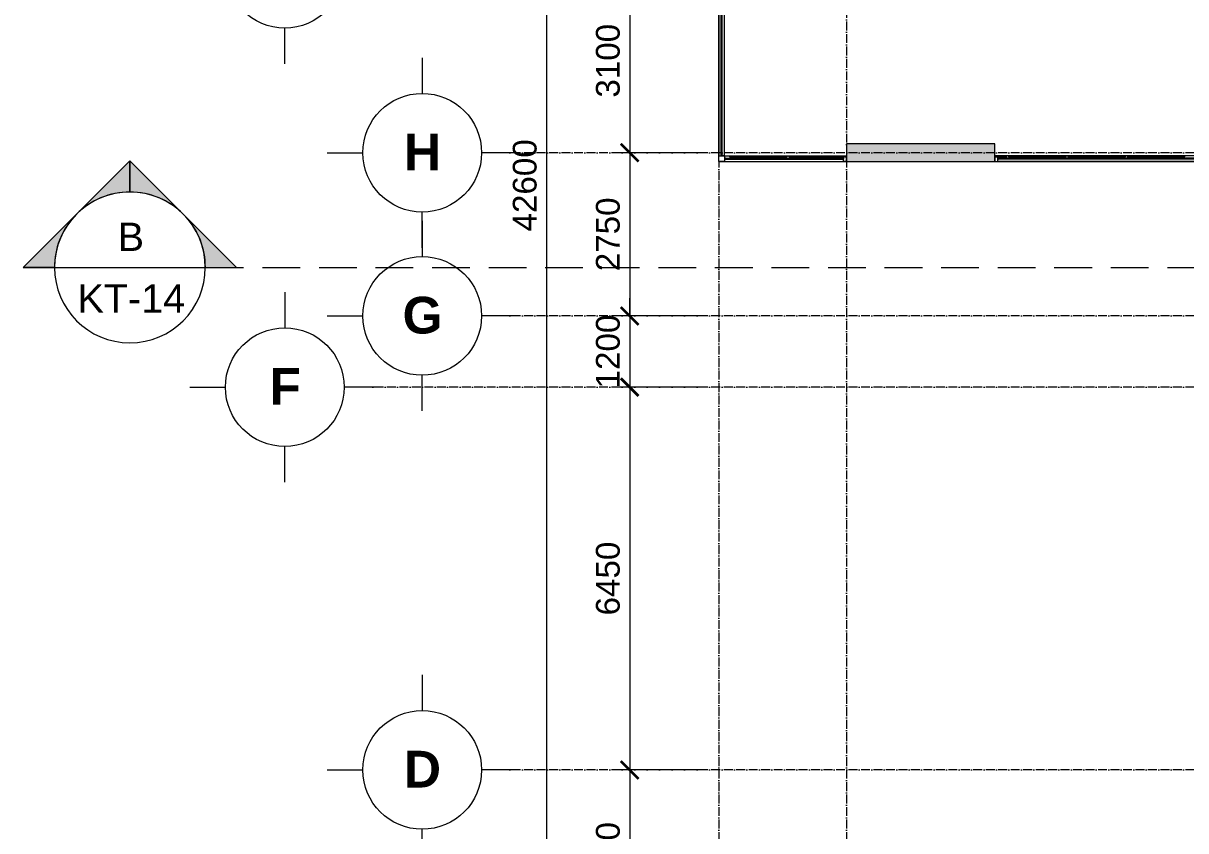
# Model space of a CAD drawing. Header units: millimetres. Extents: x -20211 to 105142, y -25405 to 48204.
# Drawn here: x -20211 to -634, y 10425 to 24032 of the extents above; entities that cross this region are included whole.
import ezdxf

# ---------------------------------------------------------------- set-up
doc = ezdxf.new("R2010")
doc.units = ezdxf.units.MM
doc.linetypes.add('Grid Line', pattern=[4.2, 3, -0.6, 0, -0.6])
doc.linetypes.add('HIDDEN2', pattern=[4.7625, 3.175, -1.5875])
doc.layers.get('Defpoints').update_dxf_attribs({"color": 230})
for name, color, linetype, lineweight in [('CUA', 31, 'Continuous', 9), ('DIM', 1, 'Continuous', 5), ('G-ANNO-SYMB', 111, 'Continuous', 5), ('KH', 6, 'Continuous', 5), ('KI-HIEU-1', 151, 'Continuous', 9), ('KINH', 152, 'Continuous', 5), ('NET-CAT', 3, 'Continuous', 15), ('NET-THAY', 2, 'Continuous', 9), ('TRUC', 225, 'Continuous', 5), ('X-COT HAM$0$LC.HA', 8, 'Continuous', 9)]:
    doc.layers.add(name, color=color, linetype=linetype, lineweight=lineweight)
doc.styles.add('Arial', font='arial_0.ttf', dxfattribs={"height": 476.25})
doc.styles.add('Arial_B', font='arialbd_0.ttf', dxfattribs={"height": 619.047619})
doc.styles.add('TA1', font='arial_0.ttf')
doc.dimstyles.new('D_200_KTx2', dxfattribs={"dimtxt": 400, "dimasz": 300, "dimexe": 300, "dimexo": 300, "dimgap": 160, "dimtad": 1, "dimdec": 0, "dimzin": 9, "dimtxsty": 'TA1', "dimblk": 'ARCHTICK', "dimcen": 1, "dimdle": 300, "dimclrd": 256, "dimclre": 256, "dimclrt": 7, "dimadec": 0, "dimazin": 0, "dimtfac": 1, "dimtdec": 0, "dimtix": 1, "dimtmove": 1, "dimatfit": 3, "dimldrblk": 'ARCHTICK', "dimfxl": 0, "dimtolj": 1, "dimtzin": 0, "dimlwd": -1, "dimlwe": -1, "dimarcsym": 0})

# ---------------------------------------------------------------- blocks, each defined once
blk = doc.blocks.new('System Panel - Glazed-V10-MẶT BẰNG TẦNG 2')
at = {"layer": 'KINH', "lineweight": 9}
for p, q in [((485, 6), (-485, 6)), ((-485, 6), (-485, -6)), ((485, -6), (485, 6)), ((-485, -6), (485, -6))]:
    blk.add_line(p, q, dxfattribs=at)
blk = doc.blocks.new('System Panel - Glazed-1277243-MẶT BẰNG TẦNG 2')
at = {"layer": 'KINH', "lineweight": 9}
for p, q in [((100, 6), (-100, 6)), ((-100, 6), (-100, -6)), ((100, -6), (100, 6)), ((-100, -6), (100, -6))]:
    blk.add_line(p, q, dxfattribs=at)
blk = doc.blocks.new('System Panel - Glazed-V16-MẶT BẰNG TẦNG 2')
at = {"layer": 'KINH', "lineweight": 9}
for p, q in [((485, 6), (-484, 6)), ((485, -6), (485, 6)), ((-484, -6), (485, -6))]:
    blk.add_line(p, q, dxfattribs=at)
blk = doc.blocks.new('_ARCHTICK')
at = {"color": 0, "linetype": 'ByBlock', "const_width": 0.15}
blk.add_lwpolyline([(-0.5, -0.5), (0.5, 0.5)], dxfattribs=at)
blk = doc.blocks.new('*D55')
at = {"layer": 'Defpoints', "color": 0, "transparency": 16777216}
for p in [(-8499, 24950), (-9999, 21850), (-8499, 21850)]:
    blk.add_point(p, dxfattribs=at)
at = {"layer": 'DIM', "transparency": 16777216}
for p, q in [((-9999, 25250), (-9999, 21550)), ((-8799, 24950), (-10299, 24950)), ((-8799, 21850), (-10299, 21850))]:
    blk.add_line(p, q, dxfattribs=at)
at = {"layer": 'DIM', "transparency": 16777216, "xscale": 300, "yscale": 300, "zscale": 300}
for p, rotation in [((-9999, 24950), 90), ((-9999, 21850), 270)]:
    blk.add_blockref('_ARCHTICK', p, dxfattribs=dict(at, rotation=rotation))
at = {"layer": 'DIM', "color": 7, "transparency": 16777216, "insert": (-10364, 23400), "char_height": 400, "attachment_point": 5, "rotation": 90, "style": 'TA1'}
blk.add_mtext('\\A1;3100', dxfattribs=at)
blk = doc.blocks.new('*D56')
at = {"layer": 'Defpoints', "color": 0, "transparency": 16777216}
for p in [(-8499, 21850), (-9999, 19100), (-8499, 19100)]:
    blk.add_point(p, dxfattribs=at)
at = {"layer": 'DIM', "transparency": 16777216}
for p, q in [((-9999, 22150), (-9999, 18800)), ((-8799, 21850), (-10299, 21850)), ((-8799, 19100), (-10299, 19100))]:
    blk.add_line(p, q, dxfattribs=at)
at = {"layer": 'DIM', "transparency": 16777216, "xscale": 300, "yscale": 300, "zscale": 300}
for p, rotation in [((-9999, 21850), 90), ((-9999, 19100), 270)]:
    blk.add_blockref('_ARCHTICK', p, dxfattribs=dict(at, rotation=rotation))
at = {"layer": 'DIM', "color": 7, "transparency": 16777216, "insert": (-10364, 20475), "char_height": 400, "attachment_point": 5, "rotation": 90, "style": 'TA1'}
blk.add_mtext('\\A1;2750', dxfattribs=at)
blk = doc.blocks.new('*D57')
at = {"layer": 'Defpoints', "color": 0, "transparency": 16777216}
for p in [(-8499, 19100), (-9999, 17900), (-8499, 17900)]:
    blk.add_point(p, dxfattribs=at)
at = {"layer": 'DIM', "transparency": 16777216}
for p, q in [((-9999, 19100), (-9999, 19400)), ((-8799, 19100), (-10299, 19100)), ((-9999, 19100), (-9999, 17900)), ((-8799, 17900), (-10299, 17900)), ((-9999, 17900), (-9999, 17600))]:
    blk.add_line(p, q, dxfattribs=at)
at = {"layer": 'DIM', "transparency": 16777216, "xscale": 300, "yscale": 300, "zscale": 300}
for p, rotation in [((-9999, 19100), 270), ((-9999, 17900), 90)]:
    blk.add_blockref('_ARCHTICK', p, dxfattribs=dict(at, rotation=rotation))
at = {"layer": 'DIM', "color": 7, "transparency": 16777216, "insert": (-10364, 18500), "char_height": 400, "attachment_point": 5, "rotation": 90, "style": 'TA1'}
blk.add_mtext('\\A1;1200', dxfattribs=at)
blk = doc.blocks.new('*D58')
at = {"layer": 'Defpoints', "color": 0, "transparency": 16777216}
for p in [(-8499, 17900), (-9999, 11450), (-8499, 11450)]:
    blk.add_point(p, dxfattribs=at)
at = {"layer": 'DIM', "transparency": 16777216}
for p, q in [((-9999, 18200), (-9999, 11150)), ((-8799, 17900), (-10299, 17900)), ((-8799, 11450), (-10299, 11450))]:
    blk.add_line(p, q, dxfattribs=at)
at = {"layer": 'DIM', "transparency": 16777216, "xscale": 300, "yscale": 300, "zscale": 300}
for p, rotation in [((-9999, 17900), 90), ((-9999, 11450), 270)]:
    blk.add_blockref('_ARCHTICK', p, dxfattribs=dict(at, rotation=rotation))
at = {"layer": 'DIM', "color": 7, "transparency": 16777216, "insert": (-10364, 14675), "char_height": 400, "attachment_point": 5, "rotation": 90, "style": 'TA1'}
blk.add_mtext('\\A1;6450', dxfattribs=at)
blk = doc.blocks.new('*D59')
at = {"layer": 'Defpoints', "color": 0, "transparency": 16777216}
for p in [(-8499, 11450), (-9999, 8450), (-8499, 8450)]:
    blk.add_point(p, dxfattribs=at)
at = {"layer": 'DIM', "transparency": 16777216}
for p, q in [((-9999, 11750), (-9999, 8150)), ((-8799, 11450), (-10299, 11450)), ((-8799, 8450), (-10299, 8450))]:
    blk.add_line(p, q, dxfattribs=at)
at = {"layer": 'DIM', "transparency": 16777216, "xscale": 300, "yscale": 300, "zscale": 300}
for p, rotation in [((-9999, 11450), 90), ((-9999, 8450), 270)]:
    blk.add_blockref('_ARCHTICK', p, dxfattribs=dict(at, rotation=rotation))
at = {"layer": 'DIM', "color": 7, "transparency": 16777216, "insert": (-10364, 9950), "char_height": 400, "attachment_point": 5, "rotation": 90, "style": 'TA1'}
blk.add_mtext('\\A1;3000', dxfattribs=at)
blk = doc.blocks.new('*D69')
at = {"layer": 'Defpoints', "color": 0, "transparency": 16777216}
for p in [(-8499, 42600), (-11399, 0), (-8499, 0)]:
    blk.add_point(p, dxfattribs=at)
at = {"layer": 'DIM', "transparency": 16777216}
for p, q in [((-11399, 42900), (-11399, -300)), ((-8799, 42600), (-11699, 42600)), ((-8799, 0), (-11699, 0))]:
    blk.add_line(p, q, dxfattribs=at)
at = {"layer": 'DIM', "transparency": 16777216, "xscale": 300, "yscale": 300, "zscale": 300}
for p, rotation in [((-11399, 42600), 90), ((-11399, 0), 270)]:
    blk.add_blockref('_ARCHTICK', p, dxfattribs=dict(at, rotation=rotation))
at = {"layer": 'DIM', "color": 7, "transparency": 16777216, "insert": (-11764, 21300), "char_height": 400, "attachment_point": 5, "rotation": 90, "style": 'TA1'}
blk.add_mtext('\\A1;42600', dxfattribs=at)
blk = doc.blocks.new('Grid - FamilyAL-KH TRUC-550400-MẶT BẰNG HẦM 2')
at = {"layer": 'KH'}
for p, q in [((0, 7), (0, 4)), ((-8, -1), (-5, -1)), ((8, -1), (5, -1)), ((0, -9), (0, -6))]:
    blk.add_line(p, q, dxfattribs=at)
blk.add_circle((0, -1), 5, dxfattribs=at)
blk = doc.blocks.new('Section - Section Head - Filled-317961-MẶT BẰNG TẦNG 1')
at = {"layer": 'G-ANNO-SYMB'}
h = blk.add_hatch(color=256, dxfattribs=at)
edge = h.paths.add_edge_path(flags=0)
edge.add_line((-10.84, 4.49), (-6.35, 8.98))
edge.add_line((-6.35, 8.98), (-6.35, 6.35))
edge.add_arc((-6.35, 0), 6.35, 90, 135)
h = blk.add_hatch(color=256, dxfattribs=at)
edge = h.paths.add_edge_path(flags=0)
edge.add_arc((-6.35, 0), 6.35, 45, 90)
edge.add_line((-6.35, 6.35), (-6.35, 8.98))
edge.add_line((-6.35, 8.98), (-1.86, 4.49))
h = blk.add_hatch(color=256, dxfattribs=at)
edge = h.paths.add_edge_path(flags=0)
edge.add_arc((-6.35, 0), 6.358, 137.9216, 180)
edge.add_line((-12.708, 0), (-15.33, 0))
edge.add_line((-15.33, 0), (-11.069, 4.261))
h = blk.add_hatch(color=256, dxfattribs=at)
edge = h.paths.add_edge_path(flags=0)
edge.add_line((-1.631, 4.261), (2.63, 0))
edge.add_line((2.63, 0), (0.008, 0))
edge.add_arc((-6.35, 0), 6.358, 0, 42.0784)
for p, q in [((-6.35, 8.98), (-15.33, 0)), ((-6.35, 8.98), (-10.84, 4.49)), ((-6.35, 8.98), (2.63, 0)), ((-6.35, 6.35), (-6.35, 8.98)), ((-1.86, 4.49), (-6.35, 8.98)), ((-6.35, 8.98), (-6.35, 6.35)), ((-11.069, 4.261), (-15.33, 0)), ((2.63, 0), (-1.631, 4.261)), ((-15.33, 0), (-12.708, 0)), ((0.008, 0), (2.63, 0)), ((-12.7, 0), (-15.33, 0)), ((0, 0), (2.63, 0))]:
    blk.add_line(p, q, dxfattribs=at)
for radius, start, end in [(6.35, 360, 180), (6.35, 90, 135), (6.35, 45, 90), (6.358, 137.9216, 180), (6.358, 0, 42.0784), (6.35, 180, 360)]:
    blk.add_arc((-6.35, 0), radius, start, end, dxfattribs=at)
blk = doc.blocks.new('ALC1807-ASCENT PLAZA-KET CAU_rvt-1-MẶT BẰNG TẦNG 1')
at = {"layer": 'X-COT HAM$0$LC.HA'}
h = blk.add_hatch(color=256, dxfattribs=at)
h.dxf.hatch_style = 1
h.paths.add_polyline_path([(-3849, 21700), (-3849, 22000), (-6349, 22000), (-6349, 21700)])
at = {"ltscale": 1000}
blk.add_lwpolyline([(-3849, 21700), (-3849, 22000), (-6349, 22000), (-6349, 21700)], close=True, dxfattribs=at)
blk = doc.blocks.new('*U150')
for p, q in [((5125, 100, 0), (50, 100, 0)), ((5125, 0, 0), (50, 0, 0)), ((5112, 58, 0), (63, 58, 0)), ((5112, 42, 0), (63, 42, 0))]:
    blk.add_line(p, q)
at = {"ltscale": 100}
for p, q in [((50, 61, 0), (50, 39, 0)), ((50, 61, 0), (50, 39, 0)), ((5125, 61, 0), (5125, 39, 0)), ((5125, 61, 0), (5125, 39, 0))]:
    blk.add_line(p, q, dxfattribs=at)
at = {"color": 1, "lineweight": 0, "ltscale": 10}
blk.add_line((57, 50, 0), (5118, 50, 0), dxfattribs=at)
at = {"ltscale": 25, "elevation": 0}
for points in [[(0, 0), (50, 0), (50, 100), (0, 100)], [(2, 2), (48, 2), (48, 98), (2, 98)]]:
    blk.add_lwpolyline(points, close=True, dxfattribs=at)
at = {"elevation": 0}
for points in [[(50, 39), (50, 61), (63, 61, -0.414214), (63, 60), (63, 57, -0.414214), (63, 56, -0.414214), (62, 57), (62, 59, 0.414214), (62, 60), (52, 60, 0.414214), (51, 59), (51, 40, 0.414214), (52, 40), (62, 40, 0.414214), (62, 40), (62, 43, -0.414214), (63, 43, -0.414214), (63, 43), (63, 39, -0.414214), (63, 39), (50, 39)], [(5125, 39), (5125, 61), (5112, 61, 0.414214), (5112, 60), (5112, 57, 0.414214), (5112, 56, 0.414214), (5113, 57), (5113, 59, -0.414214), (5113, 60), (5123, 60, -0.414214), (5124, 59), (5124, 40, -0.414214), (5123, 40), (5113, 40, -0.414214), (5113, 40), (5113, 43, 0.414214), (5112, 43, 0.414214), (5112, 43), (5112, 39, 0.414214), (5112, 39), (5125, 39)]]:
    blk.add_lwpolyline(points, format="xyb", dxfattribs=at)
for points in [[(50, 40), (50, 59)], [(50, 40), (50, 59)], [(5125, 40), (5125, 59)], [(5125, 40), (5125, 59)]]:
    blk.add_lwpolyline(points, dxfattribs=at)
for points in [[(57, 52, 0.110226), (57, 52), (57, 48, 0.110226), (57, 48, 0.547587), (60, 47, -0.371535), (61, 47, 0.207699), (65, 47, -0.626616), (65, 47, -0.088099), (63, 42), (63, 44), (60, 44), (60, 43), (56, 46, -0.26277), (55, 47), (55, 50), (55, 53, -0.26277), (56, 54), (60, 57), (60, 56), (63, 56), (63, 58, -0.088099), (65, 53, -0.626616), (65, 53, 0.207699), (61, 53, -0.371535), (60, 53, 0.547587)], [(5118, 52, -0.110226), (5118, 52), (5118, 48, -0.110226), (5118, 48, -0.547587), (5115, 47, 0.371535), (5114, 47, -0.207699), (5110, 47, 0.626616), (5110, 47, 0.088099), (5112, 42), (5112, 44), (5115, 44), (5115, 43), (5119, 46, 0.26277), (5120, 47), (5120, 50), (5120, 53, 0.26277), (5119, 54), (5115, 57), (5115, 56), (5112, 56), (5112, 58, 0.088099), (5110, 53, 0.626616), (5110, 53, -0.207699), (5114, 53, 0.371535), (5115, 53, -0.547587)]]:
    blk.add_lwpolyline(points, format="xyb", close=True)
for points in [[(57, 47), (57, 52), (5118, 52), (5118, 47)], [(5175, 100), (5175, 0), (5125, 0), (5125, 100)], [(5173, 98), (5173, 2), (5127, 2), (5127, 98)]]:
    blk.add_lwpolyline(points, close=True)
blk = doc.blocks.new('*U151')
for p, q in [((2050, 100, 0), (50, 100, 0)), ((2050, 0, 0), (50, 0, 0)), ((2037, 58, 0), (63, 58, 0)), ((2037, 42, 0), (63, 42, 0))]:
    blk.add_line(p, q)
at = {"ltscale": 100}
for p, q in [((50, 61, 0), (50, 39, 0)), ((50, 61, 0), (50, 39, 0)), ((2050, 61, 0), (2050, 39, 0)), ((2050, 61, 0), (2050, 39, 0))]:
    blk.add_line(p, q, dxfattribs=at)
at = {"color": 1, "lineweight": 0, "ltscale": 10}
blk.add_line((57, 50, 0), (2043, 50, 0), dxfattribs=at)
at = {"ltscale": 25, "elevation": 0}
for points in [[(0, 0), (50, 0), (50, 100), (0, 100)], [(2, 2), (48, 2), (48, 98), (2, 98)]]:
    blk.add_lwpolyline(points, close=True, dxfattribs=at)
at = {"elevation": 0}
for points in [[(50, 39), (50, 61), (63, 61, -0.414214), (63, 60), (63, 57, -0.414214), (63, 56, -0.414214), (62, 57), (62, 59, 0.414214), (62, 60), (52, 60, 0.414214), (51, 59), (51, 40, 0.414214), (52, 40), (62, 40, 0.414214), (62, 40), (62, 43, -0.414214), (63, 43, -0.414214), (63, 43), (63, 39, -0.414214), (63, 39), (50, 39)], [(2050, 39), (2050, 61), (2038, 61, 0.414214), (2037, 60), (2037, 57, 0.414214), (2038, 56, 0.414214), (2038, 57), (2038, 59, -0.414214), (2039, 60), (2049, 60, -0.414214), (2049, 59), (2049, 40, -0.414214), (2049, 40), (2039, 40, -0.414214), (2038, 40), (2038, 43, 0.414214), (2038, 43, 0.414214), (2037, 43), (2037, 39, 0.414214), (2038, 39), (2050, 39)]]:
    blk.add_lwpolyline(points, format="xyb", dxfattribs=at)
for points in [[(50, 40), (50, 59)], [(50, 40), (50, 59)], [(2050, 40), (2050, 59)], [(2050, 40), (2050, 59)]]:
    blk.add_lwpolyline(points, dxfattribs=at)
for points in [[(57, 52, 0.110226), (57, 52), (57, 48, 0.110226), (57, 48, 0.547587), (60, 47, -0.371535), (61, 47, 0.207699), (65, 47, -0.626616), (65, 47, -0.088099), (63, 42), (63, 44), (60, 44), (60, 43), (56, 46, -0.26277), (55, 47), (55, 50), (55, 53, -0.26277), (56, 54), (60, 57), (60, 56), (63, 56), (63, 58, -0.088099), (65, 53, -0.626616), (65, 53, 0.207699), (61, 53, -0.371535), (60, 53, 0.547587)], [(2043, 52, -0.110226), (2043, 52), (2043, 48, -0.110226), (2043, 48, -0.547587), (2040, 47, 0.371535), (2039, 47, -0.207699), (2035, 47, 0.626616), (2035, 47, 0.088099), (2037, 42), (2037, 44), (2040, 44), (2040, 43), (2044, 46, 0.26277), (2045, 47), (2045, 50), (2045, 53, 0.26277), (2044, 54), (2040, 57), (2040, 56), (2037, 56), (2037, 58, 0.088099), (2035, 53, 0.626616), (2035, 53, -0.207699), (2039, 53, 0.371535), (2040, 53, -0.547587)]]:
    blk.add_lwpolyline(points, format="xyb", close=True)
for points in [[(57, 47), (57, 52), (2043, 52), (2043, 47)], [(2100, 100), (2100, 0), (2050, 0), (2050, 100)], [(2098, 98), (2098, 2), (2052, 2), (2052, 98)]]:
    blk.add_lwpolyline(points, close=True)
blk = doc.blocks.new('*U153')
for p, q in [((8824, 100, 0), (50, 100, 0)), ((8824, 0, 0), (50, 0, 0)), ((8811, 58, 0), (63, 58, 0)), ((8811, 42, 0), (63, 42, 0))]:
    blk.add_line(p, q)
at = {"ltscale": 100}
for p, q in [((50, 61, 0), (50, 39, 0)), ((50, 61, 0), (50, 39, 0)), ((8824, 61, 0), (8824, 39, 0)), ((8824, 61, 0), (8824, 39, 0))]:
    blk.add_line(p, q, dxfattribs=at)
at = {"color": 1, "lineweight": 0, "ltscale": 10}
blk.add_line((57, 50, 0), (8817, 50, 0), dxfattribs=at)
at = {"ltscale": 25, "elevation": 0}
for points in [[(0, 0), (50, 0), (50, 100), (0, 100)], [(2, 2), (48, 2), (48, 98), (2, 98)]]:
    blk.add_lwpolyline(points, close=True, dxfattribs=at)
at = {"elevation": 0}
for points in [[(50, 39), (50, 61), (63, 61, -0.414214), (63, 60), (63, 57, -0.414214), (63, 56, -0.414214), (62, 57), (62, 59, 0.414214), (62, 60), (52, 60, 0.414214), (51, 59), (51, 40, 0.414214), (52, 40), (62, 40, 0.414214), (62, 40), (62, 43, -0.414214), (63, 43, -0.414214), (63, 43), (63, 39, -0.414214), (63, 39), (50, 39)], [(8824, 39), (8824, 61), (8811, 61, 0.414214), (8811, 60), (8811, 57, 0.414214), (8811, 56, 0.414214), (8812, 57), (8812, 59, -0.414214), (8812, 60), (8822, 60, -0.414214), (8823, 59), (8823, 40, -0.414214), (8822, 40), (8812, 40, -0.414214), (8812, 40), (8812, 43, 0.414214), (8811, 43, 0.414214), (8811, 43), (8811, 39, 0.414214), (8811, 39), (8824, 39)]]:
    blk.add_lwpolyline(points, format="xyb", dxfattribs=at)
for points in [[(50, 40), (50, 59)], [(50, 40), (50, 59)], [(8824, 40), (8824, 59)], [(8824, 40), (8824, 59)]]:
    blk.add_lwpolyline(points, dxfattribs=at)
for points in [[(57, 52, 0.110226), (57, 52), (57, 48, 0.110226), (57, 48, 0.547587), (60, 47, -0.371535), (61, 47, 0.207699), (65, 47, -0.626616), (65, 47, -0.088099), (63, 42), (63, 44), (60, 44), (60, 43), (56, 46, -0.26277), (55, 47), (55, 50), (55, 53, -0.26277), (56, 54), (60, 57), (60, 56), (63, 56), (63, 58, -0.088099), (65, 53, -0.626616), (65, 53, 0.207699), (61, 53, -0.371535), (60, 53, 0.547587)], [(8817, 52, -0.110226), (8817, 52), (8817, 48, -0.110226), (8817, 48, -0.547587), (8814, 47, 0.371535), (8813, 47, -0.207699), (8809, 47, 0.626616), (8809, 47, 0.088099), (8811, 42), (8811, 44), (8814, 44), (8814, 43), (8818, 46, 0.26277), (8818, 47), (8818, 50), (8818, 53, 0.26277), (8818, 54), (8814, 57), (8814, 56), (8811, 56), (8811, 58, 0.088099), (8809, 53, 0.626616), (8809, 53, -0.207699), (8813, 53, 0.371535), (8814, 53, -0.547587)]]:
    blk.add_lwpolyline(points, format="xyb", close=True)
for points in [[(57, 47), (57, 52), (8817, 52), (8817, 47)], [(8874, 100), (8874, 0), (8824, 0), (8824, 100)], [(8872, 98), (8872, 2), (8826, 2), (8826, 98)]]:
    blk.add_lwpolyline(points, close=True)
blk = doc.blocks.new('A$C293040F0')
blk.add_wipeout([(0, 100), (100, 100), (100, 0), (0, 0)]).dxf.layer = 'CUA'
at = {"layer": 'CUA'}
for points in [[(100, 0), (0, 0), (0, 100), (100, 100)], [(98, 2), (2, 2), (2, 98), (98, 98)]]:
    blk.add_lwpolyline(points, close=True, dxfattribs=at)

msp = doc.modelspace()

# ---------------------------------------------------------------- linework, layer by layer
at = {"layer": 'G-ANNO-SYMB'}
msp.add_line((-19685.2, 19917.8), (-17145.2, 19917.8), dxfattribs=at)
at = {"layer": 'KI-HIEU-1', "linetype": 'HIDDEN2', "ltscale": 200}
msp.add_line((-17135.1, 19917.8), (102086, 19917.8), dxfattribs=at)
at = {"layer": 'NET-THAY'}
for p, q in [((-8499.5, 30999.9), (-8499.5, 21699.9, 0)), ((-8499.5, 21699.9, 0), (2875.5, 21699.9, 0))]:
    msp.add_line(p, q, dxfattribs=at)
at = {"layer": 'TRUC', "linetype": 'Grid Line', "ltscale": 50}
for p, q in [((-8499.5, 43599.9), (-8499.5, -4500.1)), ((-6349.5, 43599.9), (-6349.5, -7167.6)), ((43000.5, 21849.9), (-12092.4, 21849.9)), ((43000.5, 19099.9), (-12092.4, 19099.9)), ((43000.5, 17899.9), (-14407, 17899.9)), ((43000.5, 11449.9), (-12092.4, 11449.9))]:
    msp.add_line(p, q, dxfattribs=at)

# ---------------------------------------------------------------- block references
at = {"lineweight": 5, "xscale": 200.0000000000002, "yscale": 200.0000000000002, "zscale": 200.0000000000002, "rotation": 90}
for p in [(-16007, 24949.9), (-13692.4, 21849.9), (-13692.4, 19099.9), (-16007, 17899.9), (-13692.4, 11449.9)]:
    msp.add_blockref('Grid - FamilyAL-KH TRUC-550400-MẶT BẰNG HẦM 2', p, dxfattribs=at)
at = {"layer": 'CUA', "rotation": 270}
msp.add_blockref('*U153', (-8499.5, 30623.7), dxfattribs=at)
at = {"layer": 'CUA', "xscale": -1}
msp.add_blockref('*U151', (-6349.5, 21699.9), dxfattribs=at)
at = {"layer": 'CUA'}
msp.add_blockref('*U150', (-3849.5, 21699.9), dxfattribs=at)
at = {"layer": 'G-ANNO-SYMB', "xscale": 199.9999999999999, "yscale": 199.9999999999999, "zscale": 199.9999999999999}
msp.add_blockref('Section - Section Head - Filled-317961-MẶT BẰNG TẦNG 1', (-17145.2, 19917.8), dxfattribs=at)
at = {"layer": 'KINH', "rotation": 180}
for name, p in [('System Panel - Glazed-V10-MẶT BẰNG TẦNG 2', (-7833.9, 21784.9)), ('System Panel - Glazed-V16-MẶT BẰNG TẦNG 2', (-6833.9, 21784.9)), ('System Panel - Glazed-1277243-MẶT BẰNG TẦNG 2', (-3749.2, 21784.9)), ('System Panel - Glazed-V10-MẶT BẰNG TẦNG 2', (-3134.5, 21784.9)), ('System Panel - Glazed-V10-MẶT BẰNG TẦNG 2', (-2134.5, 21784.9)), ('System Panel - Glazed-V10-MẶT BẰNG TẦNG 2', (-1134.5, 21784.9))]:
    msp.add_blockref(name, p, dxfattribs=at)
at = {"layer": 'NET-CAT'}
msp.add_blockref('ALC1807-ASCENT PLAZA-KET CAU_rvt-1-MẶT BẰNG TẦNG 1', (0, 0), dxfattribs=at)

# ---------------------------------------------------------------- texts
at = {"layer": 'G-ANNO-SYMB', "attachment_point": 2, "line_spacing_factor": 0.941778, "style": 'Arial'}
for s, insert, char_height, width in [('B', (-18398.9, 20671.1), 476.2, 443.133), ('KT-14', (-18390.9, 19632), 476.25, 2240.682)]:
    msp.add_mtext(s, dxfattribs=dict(at, insert=insert, char_height=char_height, width=width))
at = {"layer": 'KH', "char_height": 619.048, "attachment_point": 2, "line_spacing_factor": 0.941778, "style": 'Arial_B'}
for s, insert, width in [('\\fArial|b1|i0|c0|p34|;H', (-13487.2, 22172.4), 727.186), ('\\fArial|b1|i0|c0|p34|;G', (-13487.2, 19422.4), 785.949), ('\\fArial|b1|i0|c0|p34|;F', (-15801.9, 18222.4), 617.007), ('\\fArial|b1|i0|c0|p34|;D', (-13487.2, 11772.4), 727.186)]:
    msp.add_mtext(s, dxfattribs=dict(at, insert=insert, width=width))

# ---------------------------------------------------------------- dimensions: what is measured, and where the dimension line sits
at = {"layer": 'DIM'}
for base, p1, p2, picture, middle in [((-11399.5, -0.1), (-8499.5, 42599.9), (-8499.5, -0.1), '*D69', (-11763.7, 21299.9)), ((-9999.5, 21849.9), (-8499.5, 24949.9), (-8499.5, 21849.9), '*D55', (-10363.8, 23399.9)), ((-9999.5, 19099.9), (-8499.5, 21849.9), (-8499.5, 19099.9), '*D56', (-10363.7, 20474.9)), ((-9999.5, 17899.9), (-8499.5, 19099.9), (-8499.5, 17899.9), '*D57', (-10363.7, 18499.9)), ((-9999.5, 11449.9), (-8499.5, 17899.9), (-8499.5, 11449.9), '*D58', (-10363.7, 14674.9)), ((-9999.5, 8449.9), (-8499.5, 11449.9), (-8499.5, 8449.9), '*D59', (-10363.8, 9949.9))]:
    dim = msp.add_linear_dim(base=base, p1=p1, p2=p2, angle=90, dimstyle='D_200_KTx2', dxfattribs=at)
    dim.commit()
    dim.dimension.update_dxf_attribs({"geometry": picture, "text_midpoint": middle})

# ---------------------------------------------------------------- next in the draw order: block references
at = {"layer": 'CUA'}
msp.add_blockref('A$C293040F0', (-8499.5, 21699.9), dxfattribs=at)

doc.saveas('drawing.dxf')
